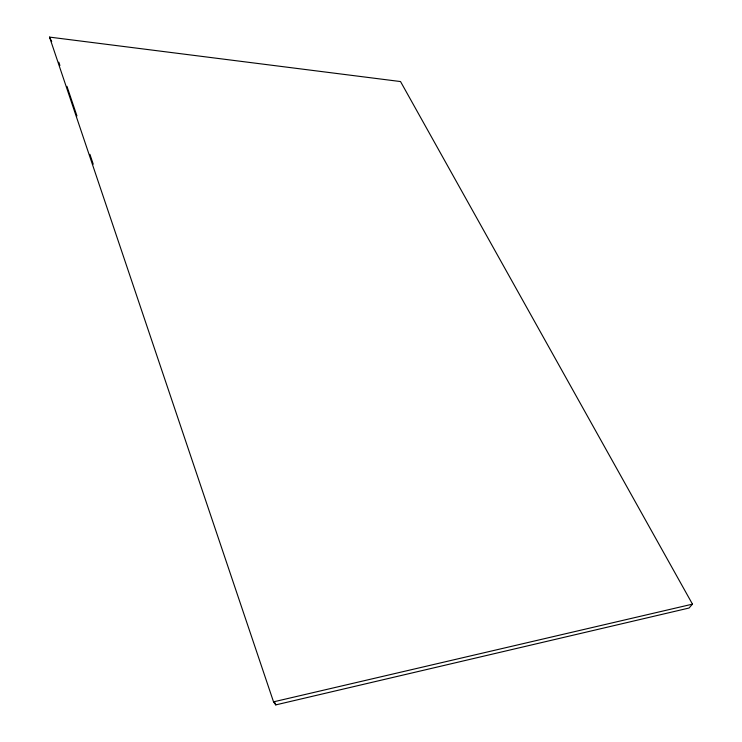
<?xml version="1.0" encoding="UTF-8"?>
<svg xmlns="http://www.w3.org/2000/svg" width="742" height="742" viewBox="0 0 742 742"><rect width="100%" height="100%" fill="white"/><g stroke="black" fill="none" stroke-linecap="round" stroke-linejoin="round"><path stroke-width="1.11" d="M692.471 604.146L689.058 608.023L275.736 704.9L273.538 701.849L49.529 37.1L400.532 81.555L692.471 604.146L273.538 701.849M49.529 37.1L51.708 41.552M58.803 62.189L59.916 65.481M66.947 86.322L76.945 115.928M89.903 154.317L93.232 164.186M274.994 702.702L275.736 704.9"/></g></svg>
